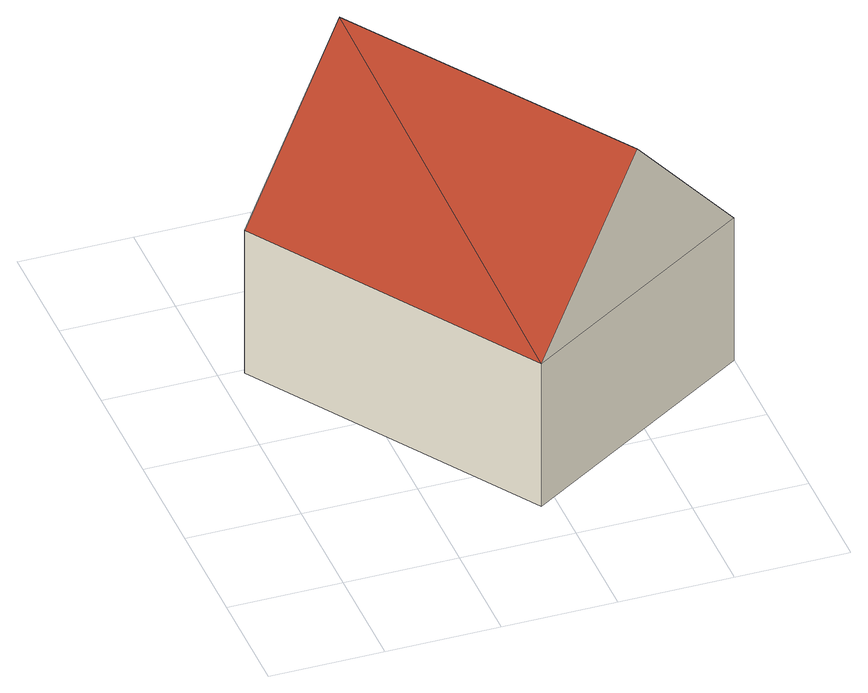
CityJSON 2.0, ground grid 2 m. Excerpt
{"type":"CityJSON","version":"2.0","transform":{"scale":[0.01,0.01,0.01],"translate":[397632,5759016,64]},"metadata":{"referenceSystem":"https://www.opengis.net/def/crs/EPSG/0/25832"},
"CityObjects":{
"building1":{"type":"Building","attributes":{"Gemeindeschluessel":"05558020","Geometrietyp2DReferenz":"3000","function":"31001_1310","roofType":"3100","measuredHeight":5.71},"geometry":[{"type":"Solid","lod":"2","boundaries":[[[[0,1,2,3]],[[4,5,1,0]],[[6,7,5,4]],[[3,2,7,6]],[[0,8,4]],[[6,9,3]],[[8,0,3]],[[3,9,8]],[[4,8,9]],[[9,6,4]],[[1,5,7,2]]]],"semantics":{"surfaces":[{"type":"WallSurface"},{"type":"RoofSurface"},{"type":"GroundSurface"}],"values":[[0,0,0,0,0,0,1,1,1,1,2]]}}]}
},
"vertices":[
[799,356,335],[799,356,49],[462,854,49],[462,854,335],[372,87,335],[372,87,49],[43,591,335],[43,591,49],[585,221,620],[253,723,620]
]}
